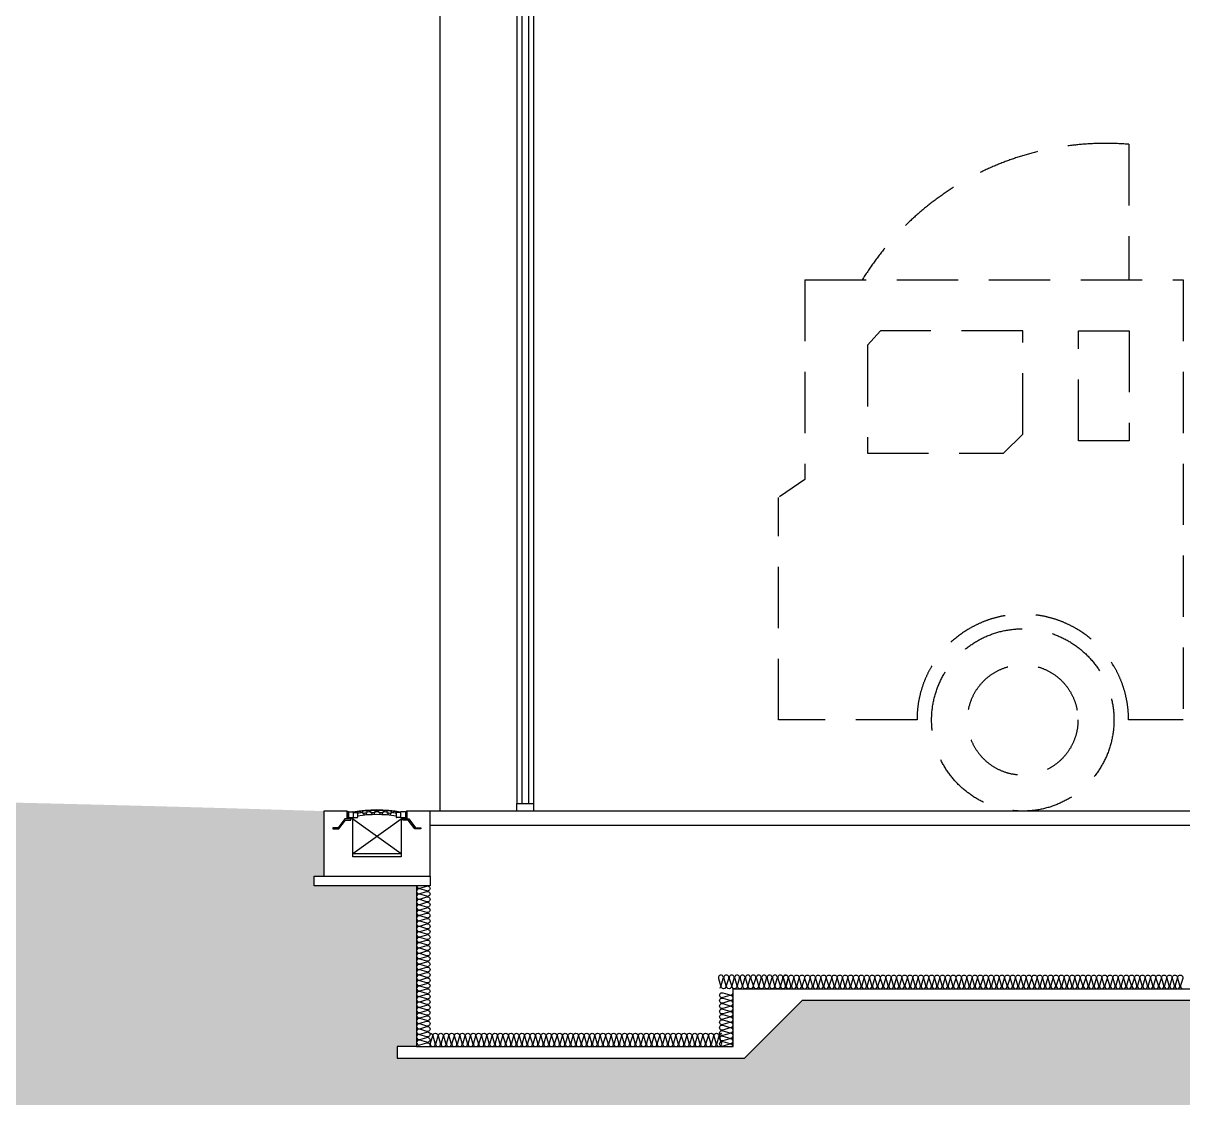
# Model space of a CAD drawing. Header units: millimetres. Extents: x 17311 to 801382, y -242618 to -104888.
# Drawn here: x 493053 to 499061, y -203765 to -198197 of the extents above; entities that cross this region are included whole.
import ezdxf

# ---------------------------------------------------------------- set-up
doc = ezdxf.new("R2010")
doc.units = ezdxf.units.MM
doc.header["$LTSCALE"] = 250
doc.linetypes.add('HIDDEN', pattern=[9.525, 6.35, -3.175])
for name, color, linetype in [('5', 5, 'Continuous'), ('A-CON', 2, 'Continuous'), ('A-ELE-8', 8, 'Continuous'), ('A-ETC-8', 8, 'Continuous'), ('A-FIN', 6, 'Continuous'), ('A-HAT-WIREMESH', 9, 'g_mesh'), ('A-버림CONC', 4, 'Continuous'), ('ISL', 251, 'Continuous'), ('지반', 254, 'Continuous')]:
    doc.layers.add(name, color=color, linetype=linetype)
doc.styles.add('Gdim', font='')
doc.styles.get('Gdim').set_extended_font_data('Dotum')
doc.linetypes.add('g_mesh', pattern='A,10,-0.8,["X",Gdim,S=0.6,R=0,X=-0.15,Y=-0.3],-0.8', length=11.6)

# ---------------------------------------------------------------- blocks, each defined once
blk = doc.blocks.new('무소음 트렌치 300(W)')
at = {"layer": '5'}
blk.add_lwpolyline([(919727.9, 33544.9), (920327.9, 33544.9), (920327.9, 33494.9), (919727.9, 33494.9)], close=True, dxfattribs=at)
at = {"layer": 'A-CON'}
blk.add_lwpolyline([(920207.9, 33841.9), (920177.9, 33841.9), (920177.9, 33644.9), (919927.9, 33644.9), (919927.9, 33841.9), (919897.9, 33841.9), (919897.9, 33881.9), (919777.9, 33881.9), (919777.9, 33544.9), (920327.9, 33544.9), (920327.9, 33881.9), (920207.9, 33881.9)], close=True, dxfattribs=at)
at = {"layer": 'A-ETC-8'}
for p, q in [((919905.4, 33875.9), (919905.4, 33850.9)), ((919907.4, 33877.9), (919928.4, 33877.9)), ((919907.4, 33848.9), (919928.4, 33848.9)), ((919927.9, 33661.9), (920177.9, 33841.9)), ((919927.9, 33841.9), (920177.9, 33661.9)), ((919928.4, 33848.9), (919950.4, 33848.9)), ((919930.4, 33875.9), (919930.4, 33850.9)), ((919930.8, 33873.9), (919950.4, 33873.9)), ((919952.4, 33871.9), (919952.4, 33850.9)), ((919977.4, 33876.9), (919977.4, 33874.9)), ((919984.4, 33870.1), (919984.4, 33860)), ((919996.4, 33871.3), (919996.4, 33861.2)), ((920002.4, 33878.4), (920002.4, 33876.4)), ((920019.4, 33880.2), (920019.4, 33878.2)), ((920026.4, 33873.3), (920026.4, 33863.3)), ((920038.4, 33873.7), (920038.4, 33863.7)), ((920044.4, 33880.7), (920044.4, 33878.7)), ((920061.4, 33880.7), (920061.4, 33878.7)), ((920067.4, 33873.7), (920067.4, 33863.7)), ((920079.4, 33873.3), (920079.4, 33863.3)), ((920086.4, 33880.2), (920086.4, 33878.2)), ((920103.4, 33878.4), (920103.4, 33876.4)), ((920109.4, 33871.3), (920109.4, 33861.2)), ((920121.4, 33870.1), (920121.4, 33860)), ((920128.4, 33876.9), (920128.4, 33874.9)), ((920153.4, 33871.9), (920153.4, 33850.9)), ((920175, 33873.9), (920155.4, 33873.9)), ((920177.4, 33848.9), (920155.4, 33848.9)), ((920175.4, 33875.9), (920175.4, 33850.9)), ((920198.4, 33877.9), (920177.4, 33877.9)), ((920177.4, 33848.9), (920198.4, 33848.9)), ((920200.4, 33875.9), (920200.4, 33850.9)), ((919927.9, 33661.9), (920177.9, 33661.9))]:
    blk.add_line(p, q, dxfattribs=at)
at = {"layer": 'A-ETC-8', "ltscale": 0.5}
for points in [[(919825.2, 33796), (919825.2, 33789.6), (919855.9, 33789.6), (919890.4, 33835.5), (919917.9, 33835.5), (919917.9, 33841.9), (919887.3, 33841.9), (919852.8, 33796)], [(920280.7, 33796), (920280.7, 33789.6), (920249.9, 33789.6), (920215.5, 33835.5), (920187.9, 33835.5), (920187.9, 33841.9), (920218.5, 33841.9), (920253.1, 33796)]]:
    blk.add_lwpolyline(points, close=True, dxfattribs=at)
at = {"layer": 'A-ETC-8'}
for points in [[(919923.9, 33845.9, -0.414214), (919927.9, 33841.9), (919897.9, 33841.9), (919897.9, 33881.9), (919897.9, 33881.9, -0.414214), (919901.9, 33877.9), (919901.9, 33848.5, 0.414214), (919904.6, 33845.9)], [(920181.9, 33845.9, 0.414214), (920177.9, 33841.9), (920207.9, 33841.9), (920207.9, 33881.9), (920207.9, 33881.9, 0.414214), (920203.9, 33877.9), (920203.9, 33848.5, -0.414214), (920201.3, 33845.9)]]:
    blk.add_lwpolyline(points, format="xyb", close=True, dxfattribs=at)
for centre, radius, start, end in [((920052.9, 33256.6), 631.3, 78.81041, 101.18959), ((920052.9, 33256.6), 629.3, 95.10063, 96.48445), ((920052.9, 33256.6), 629.3, 92.61669, 95.10063), ((919997.4, 33878.4), 5, 0, 95.10063), ((920024.4, 33880.2), 5, 92.61669, 180), ((920052.9, 33256.6), 629.3, 91.23915, 92.61669), ((920052.9, 33256.6), 629.3, 88.76085, 91.23915), ((920039.4, 33880.7), 5, 0, 91.23915), ((920066.4, 33880.7), 5, 88.76085, 180), ((920052.9, 33256.6), 629.3, 87.38331, 88.76085), ((920081.4, 33880.2), 5, 0, 87.38331), ((920052.9, 33256.6), 629.3, 84.89937, 87.38331), ((920108.4, 33878.4), 5, 84.89937, 180), ((920052.9, 33256.6), 629.3, 83.51555, 84.89937), ((919907.4, 33875.9), 2, 90, 180), ((919907.4, 33850.9), 2, 180, 270), ((919928.4, 33875.9), 2, 0, 90), ((919928.4, 33850.9), 2, 270, 0), ((920052.9, 33256.6), 629.3, 96.48445, 101.18959), ((919950.4, 33871.9), 2, 0, 90), ((919950.4, 33850.9), 2, 270, 0), ((920052.9, 33247.6), 631.3, 96.86607, 99.16077), ((920052.9, 33232.6), 631.3, 80.83923, 99.16077), ((919982.4, 33876.9), 5, 96.48445, 180), ((919982.4, 33874.9), 5, 180, 276.41225), ((920052.9, 33247.6), 626.3, 95.04392, 96.41225), ((919997.4, 33876.4), 5, 275.04392, 0), ((920052.9, 33247.6), 631.3, 93.04203, 94.5901), ((920024.4, 33878.2), 5, 180, 272.58766), ((920052.9, 33247.6), 626.3, 91.22541, 92.58766), ((920039.4, 33878.7), 5, 271.22541, 0), ((920052.9, 33247.6), 631.3, 89.22841, 90.77152), ((920066.4, 33878.7), 5, 180, 268.77459), ((920052.9, 33247.6), 626.3, 87.41234, 88.77459), ((920081.4, 33878.2), 5, 267.41234, 0), ((920052.9, 33247.6), 631.3, 85.38844, 86.95852), ((920108.4, 33876.4), 5, 180, 264.95608), ((920052.9, 33247.6), 626.3, 83.58775, 84.95608), ((920123.4, 33874.9), 5, 263.58775, 0), ((920123.4, 33876.9), 5, 0, 83.51555), ((920052.9, 33256.6), 629.3, 78.81041, 83.51555), ((920052.9, 33247.6), 631.3, 80.83923, 83.13393), ((920155.4, 33871.9), 2, 90, 180), ((920155.4, 33850.9), 2, 180, 270), ((920177.4, 33875.9), 2, 90, 180), ((920177.4, 33850.9), 2, 180, 270), ((920198.4, 33875.9), 2, 0, 90), ((920198.4, 33850.9), 2, 270, 0)]:
    blk.add_arc(centre, radius, start, end, dxfattribs=at)
blk = doc.blocks.new('5톤윙바디초장축플러스(입면)')
at = {"layer": 'A-ELE-8', "linetype": 'HIDDEN', "ltscale": 0.2}
blk.add_line((2982.6, -1815.2), (2280.3, -1815.2), dxfattribs=at)
for points in [[(0, -717.5), (0, 0), (1153, 0)], [(2280.3, -137.2), (1246.2, -137.2), (1156.2, -4.7)], [(2280.3, -137.2), (2280.3, -2096.6), (0, -2096.6), (0, -1813.6)], [(2016.2, -1265.5), (2016.2, -527.7), (1942, -460.2), (1382.1, -460.2), (1382.1, -1165.4), (1479.9, -1265.5), (2016.2, -1265.5)]]:
    blk.add_lwpolyline(points, dxfattribs=at)
blk.add_lwpolyline([(2016.2, -1553.5), (2016.2, -1816.7), (1446.2, -1816.7), (1446.2, -1553.5)], close=True, dxfattribs=at)
for radius in [472.3, 286]:
    blk.add_circle((0, -1265.5), radius, dxfattribs=at)
for centre, radius, start, end in [((1507.7, -1695.9), 1479.6, 355.37815, 58.52232), ((0, -1265.5), 548, 270, 90)]:
    blk.add_arc(centre, radius, start, end, dxfattribs=at)
blk = doc.blocks.new('C9e09bf84')
at = {"layer": 'A-ETC-8'}
for p, q in [((24.5, -574.5), (24.5, -5989.5, 0)), ((49.5, -574.5), (49.5, -5989.5, 0)), ((84.5, -574.5), (84.5, -5989.5, 0)), ((110.5, -574.5), (110.5, -5989.5, 0))]:
    blk.add_line(p, q, dxfattribs=at)
at = {"layer": 'A-ETC-8', "elevation": 0}
blk.add_lwpolyline([(24.5, -5989.5), (110.5, -5989.5), (110.5, -6029.5), (24.5, -6029.5)], close=True, dxfattribs=at)

msp = doc.modelspace()

# ---------------------------------------------------------------- hatches: boundary and pattern name
at = {"layer": '지반'}
h = msp.add_hatch(dxfattribs=at)
h.set_pattern_fill('EARTH', color=251, scale=70, angle=45)
edge = h.paths.add_edge_path()
edge.add_line((440367.6, -213174), (591132.2, -213174))
edge.add_line((591132.2, -213174), (591132.2, -201579.5))
edge.add_line((591132.2, -201579.5), (583110.7, -201579.5))
edge.add_line((583110.7, -201579.5), (581310.7, -201479.5))
edge.add_line((581310.7, -201479.5), (579318.7, -201479.5))
edge.add_line((579318.7, -201479.5), (579318.7, -201611.3))
edge.add_line((579318.7, -201611.3), (579328.9, -201621.5))
edge.add_line((579328.9, -201621.5), (580810.7, -201621.5))
edge.add_line((580810.7, -201621.5), (580810.7, -201929.5))
edge.add_line((580810.7, -201929.5), (580910.7, -201929.5))
edge.add_line((580910.7, -201929.5), (580910.7, -201989.5))
edge.add_line((580910.7, -201989.5), (579630.7, -201989.5))
edge.add_line((579630.7, -201989.5), (579630.7, -202599.5))
edge.add_line((579630.7, -202599.5), (579730.7, -202599.5))
edge.add_line((579730.7, -202599.5), (579730.7, -202659.5))
edge.add_line((579730.7, -202659.5), (578790.7, -202659.5))
edge.add_line((578790.7, -202659.5), (578790.7, -202599.5))
edge.add_line((578790.7, -202599.5), (578890.7, -202599.5))
edge.add_line((578890.7, -202599.5), (578890.7, -202049.5))
edge.add_line((578890.7, -202049.5), (575080.7, -202049.5))
edge.add_line((575080.7, -202049.5), (575080.7, -202599.5))
edge.add_line((575080.7, -202599.5), (575180.7, -202599.5))
edge.add_line((575180.7, -202599.5), (575180.7, -202659.5))
edge.add_line((575180.7, -202659.5), (574240.7, -202659.5))
edge.add_line((574240.7, -202659.5), (574240.7, -202599.5))
edge.add_line((574240.7, -202599.5), (574340.7, -202599.5))
edge.add_line((574340.7, -202599.5), (574340.7, -202059.5))
edge.add_line((574340.7, -202059.5), (569310.7, -202059.5))
edge.add_line((569310.7, -202059.5), (569310.7, -202329.5))
edge.add_line((569310.7, -202329.5), (569410.7, -202329.5))
edge.add_line((569410.7, -202329.5), (569410.7, -202389.5))
edge.add_line((569410.7, -202389.5), (567710.7, -202389.5))
edge.add_line((567710.7, -202389.5), (567710.7, -202329.5))
edge.add_line((567710.7, -202329.5), (567810.7, -202329.5))
edge.add_line((567810.7, -202329.5), (567810.7, -201989.5))
edge.add_line((567810.7, -201989.5), (553110.7, -201989.5))
edge.add_line((553110.7, -201989.5), (553110.7, -202629.5))
edge.add_line((553110.7, -202629.5), (553710.7, -202629.5))
edge.add_line((553710.7, -202629.5), (553710.7, -203329.5))
edge.add_line((553710.7, -203329.5), (553810.7, -203329.5))
edge.add_line((553810.7, -203329.5), (553810.7, -203389.5))
edge.add_line((553810.7, -203389.5), (550410.7, -203389.5))
edge.add_line((550410.7, -203389.5), (550410.7, -204129.5))
edge.add_line((550410.7, -204129.5), (550510.7, -204129.5))
edge.add_line((550510.7, -204129.5), (550510.7, -204189.5))
edge.add_line((550510.7, -204189.5), (547310.7, -204189.5))
edge.add_line((547310.7, -204189.5), (547310.7, -204129.5))
edge.add_line((547310.7, -204129.5), (547410.7, -204129.5))
edge.add_line((547410.7, -204129.5), (547410.7, -203389.5))
edge.add_line((547410.7, -203389.5), (539610.7, -203389.5))
edge.add_line((539610.7, -203389.5), (539610.7, -204129.5))
edge.add_line((539610.7, -204129.5), (539710.7, -204129.5))
edge.add_line((539710.7, -204129.5), (539710.7, -204189.5))
edge.add_line((539710.7, -204189.5), (536510.7, -204189.5))
edge.add_line((536510.7, -204189.5), (536510.7, -204129.5))
edge.add_line((536510.7, -204129.5), (536610.7, -204129.5))
edge.add_line((536610.7, -204129.5), (536610.7, -203389.5))
edge.add_line((536610.7, -203389.5), (528810.7, -203389.5))
edge.add_line((528810.7, -203389.5), (528810.7, -204129.5))
edge.add_line((528810.7, -204129.5), (528910.7, -204129.5))
edge.add_line((528910.7, -204129.5), (528910.7, -204189.5))
edge.add_line((528910.7, -204189.5), (525710.7, -204189.5))
edge.add_line((525710.7, -204189.5), (525710.7, -204129.5))
edge.add_line((525710.7, -204129.5), (525810.7, -204129.5))
edge.add_line((525810.7, -204129.5), (525810.7, -203389.5))
edge.add_line((525810.7, -203389.5), (518010.7, -203389.5))
edge.add_line((518010.7, -203389.5), (518010.7, -204129.5))
edge.add_line((518010.7, -204129.5), (518110.7, -204129.5))
edge.add_line((518110.7, -204129.5), (518110.7, -204189.5))
edge.add_line((518110.7, -204189.5), (514910.7, -204189.5))
edge.add_line((514910.7, -204189.5), (514910.7, -204129.5))
edge.add_line((514910.7, -204129.5), (515010.7, -204129.5))
edge.add_line((515010.7, -204129.5), (515010.7, -203389.5))
edge.add_line((515010.7, -203389.5), (512110.7, -203389.5))
edge.add_line((512110.7, -203389.5), (512110.7, -203329.5))
edge.add_line((512110.7, -203329.5), (512210.7, -203329.5))
edge.add_line((512210.7, -203329.5), (512210.7, -202629.5))
edge.add_line((512210.7, -202629.5), (512810.7, -202629.5))
edge.add_line((512810.7, -202629.5), (512810.7, -201989.5))
edge.add_line((512810.7, -201989.5), (508110.7, -201989.5))
edge.add_line((508110.7, -201989.5), (508110.7, -202429.5))
edge.add_line((508110.7, -202429.5), (508710.7, -202429.5))
edge.add_line((508710.7, -202429.5), (508710.7, -203129.5))
edge.add_line((508710.7, -203129.5), (508810.7, -203129.5))
edge.add_line((508810.7, -203129.5), (508810.7, -203189.5))
edge.add_line((508810.7, -203189.5), (506460.7, -203189.5))
edge.add_line((506460.7, -203189.5), (506460.7, -203429.5))
edge.add_line((506460.7, -203429.5), (506560.7, -203429.5))
edge.add_line((506560.7, -203429.5), (506560.7, -203489.5))
edge.add_line((506560.7, -203489.5), (504860.7, -203489.5))
edge.add_line((504860.7, -203489.5), (504860.7, -203429.5))
edge.add_line((504860.7, -203429.5), (504960.7, -203429.5))
edge.add_line((504960.7, -203429.5), (504960.7, -203259.5))
edge.add_line((504960.7, -203259.5), (497090.7, -203259.5))
edge.add_line((497090.7, -203259.5), (496790.7, -203559.5))
edge.add_line((496790.7, -203559.5), (494990.7, -203559.5))
edge.add_line((494990.7, -203559.5), (494990.7, -203499.5))
edge.add_line((494990.7, -203499.5), (495090.7, -203499.5))
edge.add_line((495090.7, -203499.5), (495090.7, -202666.5))
edge.add_line((495090.7, -202666.5), (494560.7, -202666.5))
edge.add_line((494560.7, -202666.5), (494560.7, -202616.5))
edge.add_line((494560.7, -202616.5), (494610.7, -202616.5))
edge.add_line((494610.7, -202616.5), (494610.7, -202279.5))
edge.add_arc((488210.7, -406133.4), 203954.3, 88.201788, 91.798212)
edge.add_line((481810.7, -202279.5), (481810.7, -201879.5))
edge.add_line((481810.7, -201879.5), (440367.6, -201879.5))
edge.add_line((440367.6, -201879.5), (440367.6, -213174))

# ---------------------------------------------------------------- linework, layer by layer
at = {"layer": 'A-ELE-8'}
msp.add_line((495210.7, -196879.5), (495210.7, -202279.5), dxfattribs=at)
at = {"layer": 'A-FIN'}
msp.add_line((507810.7, -202279.5), (495160.7, -202279.5), dxfattribs=at)
at = {"layer": 'A-HAT-WIREMESH', "ltscale": 0.6}
msp.add_line((507810.7, -202354.5), (495160.7, -202354.5), dxfattribs=at)
at = {"layer": 'A-버림CONC'}
for p, q in [((496790.7, -203559.5), (497090.7, -203259.5)), ((497090.7, -203259.5), (504960.7, -203259.5)), ((495090.7, -203499.5), (494990.7, -203499.5)), ((494990.7, -203499.5), (494990.7, -203559.5)), ((494990.7, -203559.5), (496790.7, -203559.5))]:
    msp.add_line(p, q, dxfattribs=at)
at = {"layer": 'ISL'}
msp.add_lwpolyline([(495090.7, -202666.5), (495090.7, -203499.5), (496730.7, -203499.5), (496730.7, -203199.5), (504960.7, -203199.5)], dxfattribs=at)
for points in [[(495090.7, -202666.5, 0.509267), (495107.6, -202678.9), (495143.7, -202668.1, -1.372593), (495143.7, -202692.9), (495107.6, -202682.1, 0.509267), (495090.7, -202694.5, 0.509267), (495107.6, -202706.9), (495143.7, -202696.1, -1.372593), (495143.7, -202720.9), (495107.6, -202710.1, 0.509267), (495090.7, -202722.5, 0.509267), (495107.6, -202734.9), (495143.7, -202724.1, -1.372593), (495143.7, -202748.9), (495107.6, -202738.1, 0.509267), (495090.7, -202750.5, 0.509267), (495107.6, -202762.9), (495143.7, -202752.1, -1.372593), (495143.7, -202776.9), (495107.6, -202766.1, 0.509267), (495090.7, -202778.5, 0.509267), (495107.6, -202790.9), (495143.7, -202780.1, -1.372593), (495143.7, -202804.9), (495107.6, -202794.1, 0.509267), (495090.7, -202806.5, 0.509267), (495107.6, -202818.9), (495143.7, -202808.1, -1.372593), (495143.7, -202832.9), (495107.6, -202822.1, 0.509267), (495090.7, -202834.5, 0.509267), (495107.6, -202846.9), (495143.7, -202836.1, -1.372593), (495143.7, -202860.9), (495107.6, -202850.1, 0.509267), (495090.7, -202862.5, 0.509267), (495107.6, -202874.9), (495143.7, -202864.1, -1.372593), (495143.7, -202888.9), (495107.6, -202878.1, 0.509267), (495090.7, -202890.5, 0.509267), (495107.6, -202902.9), (495143.7, -202892.1, -1.372593), (495143.7, -202916.9), (495107.6, -202906.1, 0.509267), (495090.7, -202918.5, 0.509267), (495107.6, -202930.9), (495143.7, -202920.1, -1.372593), (495143.7, -202944.9), (495107.6, -202934.1, 0.509267), (495090.7, -202946.5, 0.509267), (495107.6, -202958.9), (495143.7, -202948.1, -1.372593), (495143.7, -202972.9), (495107.6, -202962.1, 0.509267), (495090.7, -202974.5, 0.509267), (495107.6, -202986.9), (495143.7, -202976.1, -1.372593), (495143.7, -203000.9), (495107.6, -202990.1, 0.509267), (495090.7, -203002.5, 0.509267), (495107.6, -203014.9), (495143.7, -203004.1, -1.372593), (495143.7, -203028.9), (495107.6, -203018.1, 0.509267), (495090.7, -203030.5, 0.509267), (495107.6, -203042.9), (495143.7, -203032.1, -1.372593), (495143.7, -203056.9), (495107.6, -203046.1, 0.509267), (495090.7, -203058.5, 0.509267), (495107.6, -203070.9), (495143.7, -203060.1, -1.372593), (495143.7, -203084.9), (495107.6, -203074.1, 0.509267), (495090.7, -203086.5, 0.509267), (495107.6, -203098.9), (495143.7, -203088.1, -1.372593), (495143.7, -203112.9), (495107.6, -203102.1, 0.509267), (495090.7, -203114.5, 0.509267), (495107.6, -203126.9), (495143.7, -203116.1, -1.372593), (495143.7, -203140.9), (495107.6, -203130.1, 0.509267), (495090.7, -203142.5, 0.509267), (495107.6, -203154.9), (495143.7, -203144.1, -1.372593), (495143.7, -203168.9), (495107.6, -203158.1, 0.509267), (495090.7, -203170.5, 0.509267), (495107.6, -203182.9), (495143.7, -203172.1, -1.372593), (495143.7, -203196.9), (495107.6, -203186.1, 0.509267), (495090.7, -203198.5, 0.509267), (495107.6, -203210.9), (495143.7, -203200.1, -1.372593), (495143.7, -203224.9), (495107.6, -203214.1, 0.509267), (495090.7, -203226.5, 0.509267), (495107.6, -203238.9), (495143.7, -203228.1, -1.372593), (495143.7, -203252.9), (495107.6, -203242.1, 0.509267), (495090.7, -203254.5, 0.509267), (495107.6, -203266.9), (495143.7, -203256.1, -1.372593), (495143.7, -203280.9), (495107.6, -203270.1, 0.509267), (495090.7, -203282.5, 0.509267), (495107.6, -203294.9), (495143.7, -203284.1, -1.372593), (495143.7, -203308.9), (495107.6, -203298.1, 0.509267), (495090.7, -203310.5, 0.509267), (495107.6, -203322.9), (495143.7, -203312.1, -1.372593), (495143.7, -203336.9), (495107.6, -203326.1, 0.509267), (495090.7, -203338.5, 0.509267), (495107.6, -203350.9), (495143.7, -203340.1, -1.372593), (495143.7, -203364.9), (495107.6, -203354.1, 0.509267), (495090.7, -203366.5, 0.509267), (495107.6, -203378.9), (495143.7, -203368.1, -1.372593), (495143.7, -203392.9), (495107.6, -203382.1, 0.509267), (495090.7, -203394.5, 0.509267), (495107.6, -203406.9), (495143.7, -203396.1, -1.372593), (495143.7, -203420.9), (495107.6, -203410.1, 0.509267), (495090.7, -203422.5, 0.509267), (495107.6, -203434.9), (495143.7, -203424.1, -1.372593), (495143.7, -203448.9), (495107.6, -203438.1, 0.509267), (495090.7, -203450.5, 0.509267), (495107.6, -203462.9), (495143.7, -203452.1, -1.372593), (495143.7, -203476.9), (495107.6, -203466.1, 0.509267), (495090.7, -203478.5, 0.509267), (495107.6, -203490.9), (495143.7, -203480.1, -0.702758), (495158.6, -203499.5, -0.702758)], [(497017.7, -203199.5, -0.509267), (497005.3, -203182.5), (497016, -203146.4, 1.372593), (496991.3, -203146.4), (497002, -203182.5, -0.509267), (496989.7, -203199.5, -0.509267), (496977.3, -203182.5), (496988, -203146.4, 1.372593), (496963.3, -203146.4), (496974, -203182.5, -0.509267), (496961.7, -203199.5, -0.509267), (496949.3, -203182.5), (496960, -203146.4, 1.372593), (496935.3, -203146.4), (496946, -203182.5, -0.509267), (496933.7, -203199.5, -0.509267), (496921.3, -203182.5), (496932, -203146.4, 1.372593), (496907.3, -203146.4), (496918, -203182.5, -0.509267), (496905.7, -203199.5, -0.509267), (496893.3, -203182.5), (496904, -203146.4, 1.372593), (496879.3, -203146.4), (496890, -203182.5, -0.509267), (496877.7, -203199.5, -0.509267), (496865.3, -203182.5), (496876, -203146.4, 1.372593), (496851.3, -203146.4), (496862, -203182.5, -0.509267), (496849.7, -203199.5, -0.509267), (496837.3, -203182.5), (496848, -203146.4, 1.372593), (496823.3, -203146.4), (496834, -203182.5, -0.509267), (496821.7, -203199.5, -0.509267), (496809.3, -203182.5), (496820, -203146.4, 1.372593), (496795.3, -203146.4), (496806, -203182.5, -0.509267), (496793.7, -203199.5, -0.509267), (496781.3, -203182.5), (496792, -203146.4, 1.372593), (496767.3, -203146.4), (496778, -203182.5, -0.509267), (496765.7, -203199.5, -0.509267), (496753.3, -203182.5), (496764, -203146.4, 1.372593), (496739.3, -203146.4), (496750, -203182.5, -0.509267), (496737.7, -203199.5, -0.509267), (496725.3, -203182.5), (496736, -203146.4, 1.372593), (496711.3, -203146.4), (496722, -203182.5, -0.509267), (496709.7, -203199.5, -0.509267), (496697.3, -203182.5), (496708, -203146.4, 1.372593), (496683.3, -203146.4), (496694, -203182.5, -0.509267), (496681.7, -203199.5, -0.509267), (496669.3, -203182.5), (496680, -203146.4, 1.372593), (496655.3, -203146.4), (496666, -203182.5, -0.341257), (496660.7, -203197.4, -0.341257)], [(496989.7, -203199.5, 0.509267), (497002, -203182.5), (496991.3, -203146.4, -1.372593), (497016, -203146.4), (497005.3, -203182.5, 0.509267), (497017.7, -203199.5, 0.509267), (497030, -203182.5), (497019.3, -203146.4, -1.372593), (497044, -203146.4), (497033.3, -203182.5, 0.509267), (497045.7, -203199.5, 0.509267), (497058, -203182.5), (497047.3, -203146.4, -1.372593), (497072, -203146.4), (497061.3, -203182.5, 0.509267), (497073.7, -203199.5, 0.509267), (497086, -203182.5), (497075.3, -203146.4, -1.372593), (497100, -203146.4), (497089.3, -203182.5, 0.509267), (497101.7, -203199.5, 0.509267), (497114, -203182.5), (497103.3, -203146.4, -1.372593), (497128, -203146.4), (497117.3, -203182.5, 0.509267), (497129.7, -203199.5, 0.509267), (497142, -203182.5), (497131.3, -203146.4, -1.372593), (497156, -203146.4), (497145.3, -203182.5, 0.509267), (497157.7, -203199.5, 0.509267), (497170, -203182.5), (497159.3, -203146.4, -1.372593), (497184, -203146.4), (497173.3, -203182.5, 0.509267), (497185.7, -203199.5, 0.509267), (497198, -203182.5), (497187.3, -203146.4, -1.372593), (497212, -203146.4), (497201.3, -203182.5, 0.509267), (497213.7, -203199.5, 0.509267), (497226, -203182.5), (497215.3, -203146.4, -1.372593), (497240, -203146.4), (497229.3, -203182.5, 0.509267), (497241.7, -203199.5, 0.509267), (497254, -203182.5), (497243.3, -203146.4, -1.372593), (497268, -203146.4), (497257.3, -203182.5, 0.509267), (497269.7, -203199.5, 0.509267), (497282, -203182.5), (497271.3, -203146.4, -1.372593), (497296, -203146.4), (497285.3, -203182.5, 0.509267), (497297.7, -203199.5, 0.509267), (497310, -203182.5), (497299.3, -203146.4, -1.372593), (497324, -203146.4), (497313.3, -203182.5, 0.509267), (497325.7, -203199.5, 0.509267), (497338, -203182.5), (497327.3, -203146.4, -1.372593), (497352, -203146.4), (497341.3, -203182.5, 0.509267), (497353.7, -203199.5, 0.509267), (497366, -203182.5), (497355.3, -203146.4, -1.372593), (497380, -203146.4), (497369.3, -203182.5, 0.509267), (497381.7, -203199.5, 0.509267), (497394, -203182.5), (497383.3, -203146.4, -1.372593), (497408, -203146.4), (497397.3, -203182.5, 0.509267), (497409.7, -203199.5, 0.509267), (497422, -203182.5), (497411.3, -203146.4, -1.372593), (497436, -203146.4), (497425.3, -203182.5, 0.509267), (497437.7, -203199.5, 0.509267), (497450, -203182.5), (497439.3, -203146.4, -1.372593), (497464, -203146.4), (497453.3, -203182.5, 0.509267), (497465.7, -203199.5, 0.509267), (497478, -203182.5), (497467.3, -203146.4, -1.372593), (497492, -203146.4), (497481.3, -203182.5, 0.509267), (497493.7, -203199.5, 0.509267), (497506, -203182.5), (497495.3, -203146.4, -1.372593), (497520, -203146.4), (497509.3, -203182.5, 0.509267), (497521.7, -203199.5, 0.509267), (497534, -203182.5), (497523.3, -203146.4, -1.372593), (497548, -203146.4), (497537.3, -203182.5, 0.509267), (497549.7, -203199.5, 0.509267), (497562, -203182.5), (497551.3, -203146.4, -1.372593), (497576, -203146.4), (497565.3, -203182.5, 0.509267), (497577.7, -203199.5, 0.509267), (497590, -203182.5), (497579.3, -203146.4, -1.372593), (497604, -203146.4), (497593.3, -203182.5, 0.509267), (497605.7, -203199.5, 0.509267), (497618, -203182.5), (497607.3, -203146.4, -1.372593), (497632, -203146.4), (497621.3, -203182.5, 0.509267), (497633.7, -203199.5, 0.509267), (497646, -203182.5), (497635.3, -203146.4, -1.372593), (497660, -203146.4), (497649.3, -203182.5, 0.509267), (497661.7, -203199.5, 0.509267), (497674, -203182.5), (497663.3, -203146.4, -1.372593), (497688, -203146.4), (497677.3, -203182.5, 0.509267), (497689.7, -203199.5, 0.509267), (497702, -203182.5), (497691.3, -203146.4, -1.372593), (497716, -203146.4), (497705.3, -203182.5, 0.509267), (497717.7, -203199.5, 0.509267), (497730, -203182.5), (497719.3, -203146.4, -1.372593), (497744, -203146.4), (497733.3, -203182.5, 0.509267), (497745.7, -203199.5, 0.509267), (497758, -203182.5), (497747.3, -203146.4, -1.372593), (497772, -203146.4), (497761.3, -203182.5, 0.509267), (497773.7, -203199.5, 0.509267), (497786, -203182.5), (497775.3, -203146.4, -1.372593), (497800, -203146.4), (497789.3, -203182.5, 0.509267), (497801.7, -203199.5, 0.509267), (497814, -203182.5), (497803.3, -203146.4, -1.372593), (497828, -203146.4), (497817.3, -203182.5, 0.509267), (497829.7, -203199.5, 0.509267), (497842, -203182.5), (497831.3, -203146.4, -1.372593), (497856, -203146.4), (497845.3, -203182.5, 0.509267), (497857.7, -203199.5, 0.509267), (497870, -203182.5), (497859.3, -203146.4, -1.372593), (497884, -203146.4), (497873.3, -203182.5, 0.509267), (497885.7, -203199.5, 0.509267), (497898, -203182.5), (497887.3, -203146.4, -1.372593), (497912, -203146.4), (497901.3, -203182.5, 0.509267), (497913.7, -203199.5, 0.509267), (497926, -203182.5), (497915.3, -203146.4, -1.372593), (497940, -203146.4), (497929.3, -203182.5, 0.509267), (497941.7, -203199.5, 0.509267), (497954, -203182.5), (497943.3, -203146.4, -1.372593), (497968, -203146.4), (497957.3, -203182.5, 0.509267), (497969.7, -203199.5, 0.509267), (497982, -203182.5), (497971.3, -203146.4, -1.372593), (497996, -203146.4), (497985.3, -203182.5, 0.509267), (497997.7, -203199.5, 0.509267), (498010, -203182.5), (497999.3, -203146.4, -1.372593), (498024, -203146.4), (498013.3, -203182.5, 0.509267), (498025.7, -203199.5, 0.509267), (498038, -203182.5), (498027.3, -203146.4, -1.372593), (498052, -203146.4), (498041.3, -203182.5, 0.509267), (498053.7, -203199.5, 0.509267), (498066, -203182.5), (498055.3, -203146.4, -1.372593), (498080, -203146.4), (498069.3, -203182.5, 0.509267), (498081.7, -203199.5, 0.509267), (498094, -203182.5), (498083.3, -203146.4, -1.372593), (498108, -203146.4), (498097.3, -203182.5, 0.509267), (498109.7, -203199.5, 0.509267), (498122, -203182.5), (498111.3, -203146.4, -1.372593), (498136, -203146.4), (498125.3, -203182.5, 0.509267), (498137.7, -203199.5, 0.509267), (498150, -203182.5), (498139.3, -203146.4, -1.372593), (498164, -203146.4), (498153.3, -203182.5, 0.509267), (498165.7, -203199.5, 0.509267), (498178, -203182.5), (498167.3, -203146.4, -1.372593), (498192, -203146.4), (498181.3, -203182.5, 0.509267), (498193.7, -203199.5, 0.509267), (498206, -203182.5), (498195.3, -203146.4, -1.372593), (498220, -203146.4), (498209.3, -203182.5, 0.509267), (498221.7, -203199.5, 0.509267), (498234, -203182.5), (498223.3, -203146.4, -1.372593), (498248, -203146.4), (498237.3, -203182.5, 0.509267), (498249.7, -203199.5, 0.509267), (498262, -203182.5), (498251.3, -203146.4, -1.372593), (498276, -203146.4), (498265.3, -203182.5, 0.509267), (498277.7, -203199.5, 0.509267), (498290, -203182.5), (498279.3, -203146.4, -1.372593), (498304, -203146.4), (498293.3, -203182.5, 0.509267), (498305.7, -203199.5, 0.509267), (498318, -203182.5), (498307.3, -203146.4, -1.372593), (498332, -203146.4), (498321.3, -203182.5, 0.509267), (498333.7, -203199.5, 0.509267), (498346, -203182.5), (498335.3, -203146.4, -1.372593), (498360, -203146.4), (498349.3, -203182.5, 0.509267), (498361.7, -203199.5, 0.509267), (498374, -203182.5), (498363.3, -203146.4, -1.372593), (498388, -203146.4), (498377.3, -203182.5, 0.509267), (498389.7, -203199.5, 0.509267), (498402, -203182.5), (498391.3, -203146.4, -1.372593), (498416, -203146.4), (498405.3, -203182.5, 0.509267), (498417.7, -203199.5, 0.509267), (498430, -203182.5), (498419.3, -203146.4, -1.372593), (498444, -203146.4), (498433.3, -203182.5, 0.509267), (498445.7, -203199.5, 0.509267), (498458, -203182.5), (498447.3, -203146.4, -1.372593), (498472, -203146.4), (498461.3, -203182.5, 0.509267), (498473.7, -203199.5, 0.509267), (498486, -203182.5), (498475.3, -203146.4, -1.372593), (498500, -203146.4), (498489.3, -203182.5, 0.509267), (498501.7, -203199.5, 0.509267), (498514, -203182.5), (498503.3, -203146.4, -1.372593), (498528, -203146.4), (498517.3, -203182.5, 0.509267), (498529.7, -203199.5, 0.509267), (498542, -203182.5), (498531.3, -203146.4, -1.372593), (498556, -203146.4), (498545.3, -203182.5, 0.509267), (498557.7, -203199.5, 0.509267), (498570, -203182.5), (498559.3, -203146.4, -1.372593), (498584, -203146.4), (498573.3, -203182.5, 0.509267), (498585.7, -203199.5, 0.509267), (498598, -203182.5), (498587.3, -203146.4, -1.372593), (498612, -203146.4), (498601.3, -203182.5, 0.509267), (498613.7, -203199.5, 0.509267), (498626, -203182.5), (498615.3, -203146.4, -1.372593), (498640, -203146.4), (498629.3, -203182.5, 0.509267), (498641.7, -203199.5, 0.509267), (498654, -203182.5), (498643.3, -203146.4, -1.372593), (498668, -203146.4), (498657.3, -203182.5, 0.509267), (498669.7, -203199.5, 0.509267), (498682, -203182.5), (498671.3, -203146.4, -1.372593), (498696, -203146.4), (498685.3, -203182.5, 0.509267), (498697.7, -203199.5, 0.509267), (498710, -203182.5), (498699.3, -203146.4, -1.372593), (498724, -203146.4), (498713.3, -203182.5, 0.509267), (498725.7, -203199.5, 0.509267), (498738, -203182.5), (498727.3, -203146.4, -1.372593), (498752, -203146.4), (498741.3, -203182.5, 0.509267), (498753.7, -203199.5, 0.509267), (498766, -203182.5), (498755.3, -203146.4, -1.372593), (498780, -203146.4), (498769.3, -203182.5, 0.509267), (498781.7, -203199.5, 0.509267), (498794, -203182.5), (498783.3, -203146.4, -1.372593), (498808, -203146.4), (498797.3, -203182.5, 0.509267), (498809.7, -203199.5, 0.509267), (498822, -203182.5), (498811.3, -203146.4, -1.372593), (498836, -203146.4), (498825.3, -203182.5, 0.509267), (498837.7, -203199.5, 0.509267), (498850, -203182.5), (498839.3, -203146.4, -1.372593), (498864, -203146.4), (498853.3, -203182.5, 0.509267), (498865.7, -203199.5, 0.509267), (498878, -203182.5), (498867.3, -203146.4, -1.372593), (498892, -203146.4), (498881.3, -203182.5, 0.509267), (498893.7, -203199.5, 0.509267), (498906, -203182.5), (498895.3, -203146.4, -1.372593), (498920, -203146.4), (498909.3, -203182.5, 0.509267), (498921.7, -203199.5, 0.509267), (498934, -203182.5), (498923.3, -203146.4, -1.372593), (498948, -203146.4), (498937.3, -203182.5, 0.509267), (498949.7, -203199.5, 0.509267), (498962, -203182.5), (498951.3, -203146.4, -1.372593), (498976, -203146.4), (498965.3, -203182.5, 0.509267), (498977.7, -203199.5, 0.509267), (498990, -203182.5), (498979.3, -203146.4, -1.372593), (499004, -203146.4), (498993.3, -203182.5, 0.509267), (499005.7, -203199.5, 0.509267), (499018, -203182.5), (499007.3, -203146.4, -1.372593), (499032, -203146.4), (499021.3, -203182.5, 0.509267), (499033.7, -203199.5, 0.509267), (499046, -203182.5), (499035.3, -203146.4, -1.372593), (499060, -203146.4), (499049.3, -203182.5, 0.509267), (499061.7, -203199.5, 0.509267)], [(496730.7, -203499.5, 0.509267), (496713.7, -203487.1), (496677.6, -203497.8, -1.372593), (496677.6, -203473.1), (496713.7, -203483.8, 0.509267), (496730.7, -203471.5, 0.509267), (496713.7, -203459.1), (496677.6, -203469.8, -1.372593), (496677.6, -203445.1), (496713.7, -203455.8, 0.509267), (496730.7, -203443.5, 0.509267), (496713.7, -203431.1), (496677.6, -203441.8, -1.372593), (496677.6, -203417.1), (496713.7, -203427.8, 0.509267), (496730.7, -203415.5, 0.509267), (496713.7, -203403.1), (496677.6, -203413.8, -1.372593), (496677.6, -203389.1), (496713.7, -203399.8, 0.509267), (496730.7, -203387.5, 0.509267), (496713.7, -203375.1), (496677.6, -203385.8, -1.372593), (496677.6, -203361.1), (496713.7, -203371.8, 0.509267), (496730.7, -203359.5, 0.509267), (496713.7, -203347.1), (496677.6, -203357.8, -1.372593), (496677.6, -203333.1), (496713.7, -203343.8, 0.509267), (496730.7, -203331.5, 0.509267), (496713.7, -203319.1), (496677.6, -203329.8, -1.372593), (496677.6, -203305.1), (496713.7, -203315.8, 0.509267), (496730.7, -203303.5, 0.509267), (496713.7, -203291.1), (496677.6, -203301.8, -1.372593), (496677.6, -203277.1), (496713.7, -203287.8, 0.509267), (496730.7, -203275.5, 0.509267), (496713.7, -203263.1), (496677.6, -203273.8, -1.372593), (496677.6, -203249.1), (496713.7, -203259.8, 0.509267), (496730.7, -203247.5, 0.509267), (496713.7, -203235.1), (496677.6, -203245.8, -1.372593), (496677.6, -203221.1), (496713.7, -203231.8, 0.509267), (496730.7, -203219.5)], [(495160.7, -203429.5, -0.509267), (495173, -203446.4), (495162.3, -203482.5, 1.372593), (495187, -203482.5), (495176.3, -203446.4, -0.509267), (495188.7, -203429.5, -0.509267), (495201, -203446.4), (495190.3, -203482.5, 1.372593), (495215, -203482.5), (495204.3, -203446.4, -0.509267), (495216.7, -203429.5, -0.509267), (495229, -203446.4), (495218.3, -203482.5, 1.372593), (495243, -203482.5), (495232.3, -203446.4, -0.509267), (495244.7, -203429.5, -0.509267), (495257, -203446.4), (495246.3, -203482.5, 1.372593), (495271, -203482.5), (495260.3, -203446.4, -0.509267), (495272.7, -203429.5, -0.509267), (495285, -203446.4), (495274.3, -203482.5, 1.372593), (495299, -203482.5), (495288.3, -203446.4, -0.509267), (495300.7, -203429.5, -0.509267), (495313, -203446.4), (495302.3, -203482.5, 1.372593), (495327, -203482.5), (495316.3, -203446.4, -0.509267), (495328.7, -203429.5, -0.509267), (495341, -203446.4), (495330.3, -203482.5, 1.372593), (495355, -203482.5), (495344.3, -203446.4, -0.509267), (495356.7, -203429.5, -0.509267), (495369, -203446.4), (495358.3, -203482.5, 1.372593), (495383, -203482.5), (495372.3, -203446.4, -0.509267), (495384.7, -203429.5, -0.509267), (495397, -203446.4), (495386.3, -203482.5, 1.372593), (495411, -203482.5), (495400.3, -203446.4, -0.509267), (495412.7, -203429.5, -0.509267), (495425, -203446.4), (495414.3, -203482.5, 1.372593), (495439, -203482.5), (495428.3, -203446.4, -0.509267), (495440.7, -203429.5, -0.509267), (495453, -203446.4), (495442.3, -203482.5, 1.372593), (495467, -203482.5), (495456.3, -203446.4, -0.509267), (495468.7, -203429.5, -0.509267), (495481, -203446.4), (495470.3, -203482.5, 1.372593), (495495, -203482.5), (495484.3, -203446.4, -0.509267), (495496.7, -203429.5, -0.509267), (495509, -203446.4), (495498.3, -203482.5, 1.372593), (495523, -203482.5), (495512.3, -203446.4, -0.509267), (495524.7, -203429.5, -0.509267), (495537, -203446.4), (495526.3, -203482.5, 1.372593), (495551, -203482.5), (495540.3, -203446.4, -0.509267), (495552.7, -203429.5, -0.509267), (495565, -203446.4), (495554.3, -203482.5, 1.372593), (495579, -203482.5), (495568.3, -203446.4, -0.509267), (495580.7, -203429.5, -0.509267), (495593, -203446.4), (495582.3, -203482.5, 1.372593), (495607, -203482.5), (495596.3, -203446.4, -0.509267), (495608.7, -203429.5, -0.509267), (495621, -203446.4), (495610.3, -203482.5, 1.372593), (495635, -203482.5), (495624.3, -203446.4, -0.509267), (495636.7, -203429.5, -0.509267), (495649, -203446.4), (495638.3, -203482.5, 1.372593), (495663, -203482.5), (495652.3, -203446.4, -0.509267), (495664.7, -203429.5, -0.509267), (495677, -203446.4), (495666.3, -203482.5, 1.372593), (495691, -203482.5), (495680.3, -203446.4, -0.509267), (495692.7, -203429.5, -0.509267), (495705, -203446.4), (495694.3, -203482.5, 1.372593), (495719, -203482.5), (495708.3, -203446.4, -0.509267), (495720.7, -203429.5, -0.509267), (495733, -203446.4), (495722.3, -203482.5, 1.372593), (495747, -203482.5), (495736.3, -203446.4, -0.509267), (495748.7, -203429.5, -0.509267), (495761, -203446.4), (495750.3, -203482.5, 1.372593), (495775, -203482.5), (495764.3, -203446.4, -0.509267), (495776.7, -203429.5, -0.509267), (495789, -203446.4), (495778.3, -203482.5, 1.372593), (495803, -203482.5), (495792.3, -203446.4, -0.509267), (495804.7, -203429.5, -0.509267), (495817, -203446.4), (495806.3, -203482.5, 1.372593), (495831, -203482.5), (495820.3, -203446.4, -0.509267), (495832.7, -203429.5, -0.509267), (495845, -203446.4), (495834.3, -203482.5, 1.372593), (495859, -203482.5), (495848.3, -203446.4, -0.509267), (495860.7, -203429.5, -0.509267), (495873, -203446.4), (495862.3, -203482.5, 1.372593), (495887, -203482.5), (495876.3, -203446.4, -0.509267), (495888.7, -203429.5, -0.509267), (495901, -203446.4), (495890.3, -203482.5, 1.372593), (495915, -203482.5), (495904.3, -203446.4, -0.509267), (495916.7, -203429.5, -0.509267), (495929, -203446.4), (495918.3, -203482.5, 1.372593), (495943, -203482.5), (495932.3, -203446.4, -0.509267), (495944.7, -203429.5, -0.509267), (495957, -203446.4), (495946.3, -203482.5, 1.372593), (495971, -203482.5), (495960.3, -203446.4, -0.509267), (495972.7, -203429.5, -0.509267), (495985, -203446.4), (495974.3, -203482.5, 1.372593), (495999, -203482.5), (495988.3, -203446.4, -0.509267), (496000.7, -203429.5, -0.509267), (496013, -203446.4), (496002.3, -203482.5, 1.372593), (496027, -203482.5), (496016.3, -203446.4, -0.509267), (496028.7, -203429.5, -0.509267), (496041, -203446.4), (496030.3, -203482.5, 1.372593), (496055, -203482.5), (496044.3, -203446.4, -0.509267), (496056.7, -203429.5, -0.509267), (496069, -203446.4), (496058.3, -203482.5, 1.372593), (496083, -203482.5), (496072.3, -203446.4, -0.509267), (496084.7, -203429.5, -0.509267), (496097, -203446.4), (496086.3, -203482.5, 1.372593), (496111, -203482.5), (496100.3, -203446.4, -0.509267), (496112.7, -203429.5, -0.509267), (496125, -203446.4), (496114.3, -203482.5, 1.372593), (496139, -203482.5), (496128.3, -203446.4, -0.509267), (496140.7, -203429.5, -0.509267), (496153, -203446.4), (496142.3, -203482.5, 1.372593), (496167, -203482.5), (496156.3, -203446.4, -0.509267), (496168.7, -203429.5, -0.509267), (496181, -203446.4), (496170.3, -203482.5, 1.372593), (496195, -203482.5), (496184.3, -203446.4, -0.509267), (496196.7, -203429.5, -0.509267), (496209, -203446.4), (496198.3, -203482.5, 1.372593), (496223, -203482.5), (496212.3, -203446.4, -0.509267), (496224.7, -203429.5, -0.509267), (496237, -203446.4), (496226.3, -203482.5, 1.372593), (496251, -203482.5), (496240.3, -203446.4, -0.509267), (496252.7, -203429.5, -0.509267), (496265, -203446.4), (496254.3, -203482.5, 1.372593), (496279, -203482.5), (496268.3, -203446.4, -0.509267), (496280.7, -203429.5, -0.509267), (496293, -203446.4), (496282.3, -203482.5, 1.372593), (496307, -203482.5), (496296.3, -203446.4, -0.509267), (496308.7, -203429.5, -0.509267), (496321, -203446.4), (496310.3, -203482.5, 1.372593), (496335, -203482.5), (496324.3, -203446.4, -0.509267), (496336.7, -203429.5, -0.509267), (496349, -203446.4), (496338.3, -203482.5, 1.372593), (496363, -203482.5), (496352.3, -203446.4, -0.509267), (496364.7, -203429.5, -0.509267), (496377, -203446.4), (496366.3, -203482.5, 1.372593), (496391, -203482.5), (496380.3, -203446.4, -0.509267), (496392.7, -203429.5, -0.509267), (496405, -203446.4), (496394.3, -203482.5, 1.372593), (496419, -203482.5), (496408.3, -203446.4, -0.509267), (496420.7, -203429.5, -0.509267), (496433, -203446.4), (496422.3, -203482.5, 1.372593), (496447, -203482.5), (496436.3, -203446.4, -0.509267), (496448.7, -203429.5, -0.509267), (496461, -203446.4), (496450.3, -203482.5, 1.372593), (496475, -203482.5), (496464.3, -203446.4, -0.509267), (496476.7, -203429.5, -0.509267), (496489, -203446.4), (496478.3, -203482.5, 1.372593), (496503, -203482.5), (496492.3, -203446.4, -0.509267), (496504.7, -203429.5, -0.509267), (496517, -203446.4), (496506.3, -203482.5, 1.372593), (496531, -203482.5), (496520.3, -203446.4, -0.509267), (496532.7, -203429.5, -0.509267), (496545, -203446.4), (496534.3, -203482.5, 1.372593), (496559, -203482.5), (496548.3, -203446.4, -0.509267), (496560.7, -203429.5, -0.509267), (496573, -203446.4), (496562.3, -203482.5, 1.372593), (496587, -203482.5), (496576.3, -203446.4, -0.509267), (496588.7, -203429.5, -0.509267), (496601, -203446.4), (496590.3, -203482.5, 1.372593), (496615, -203482.5), (496604.3, -203446.4, -0.509267), (496616.7, -203429.5, -0.509267), (496629, -203446.4), (496618.3, -203482.5, 1.372593), (496643, -203482.5), (496632.3, -203446.4, -0.509267), (496644.7, -203429.5, -0.509267), (496657, -203446.4), (496646.3, -203482.5, 1.372593), (496671, -203482.5), (496660.3, -203446.4, -0.509267), (496672.7, -203429.5)]]:
    msp.add_lwpolyline(points, format="xyb", dxfattribs=at)

# ---------------------------------------------------------------- block references
msp.add_blockref('무소음 트렌치 300(W)', (-425167.3, -236161.4))
at = {"layer": 'A-ELE-8', "rotation": 90}
msp.add_blockref('5톤윙바디초장축플러스(입면)', (496966.1, -201807.2), dxfattribs=at)
at = {"layer": 'A-ETC-8'}
msp.add_blockref('C9e09bf84', (495586.2, -196250), dxfattribs=at)

doc.saveas('drawing.dxf')
